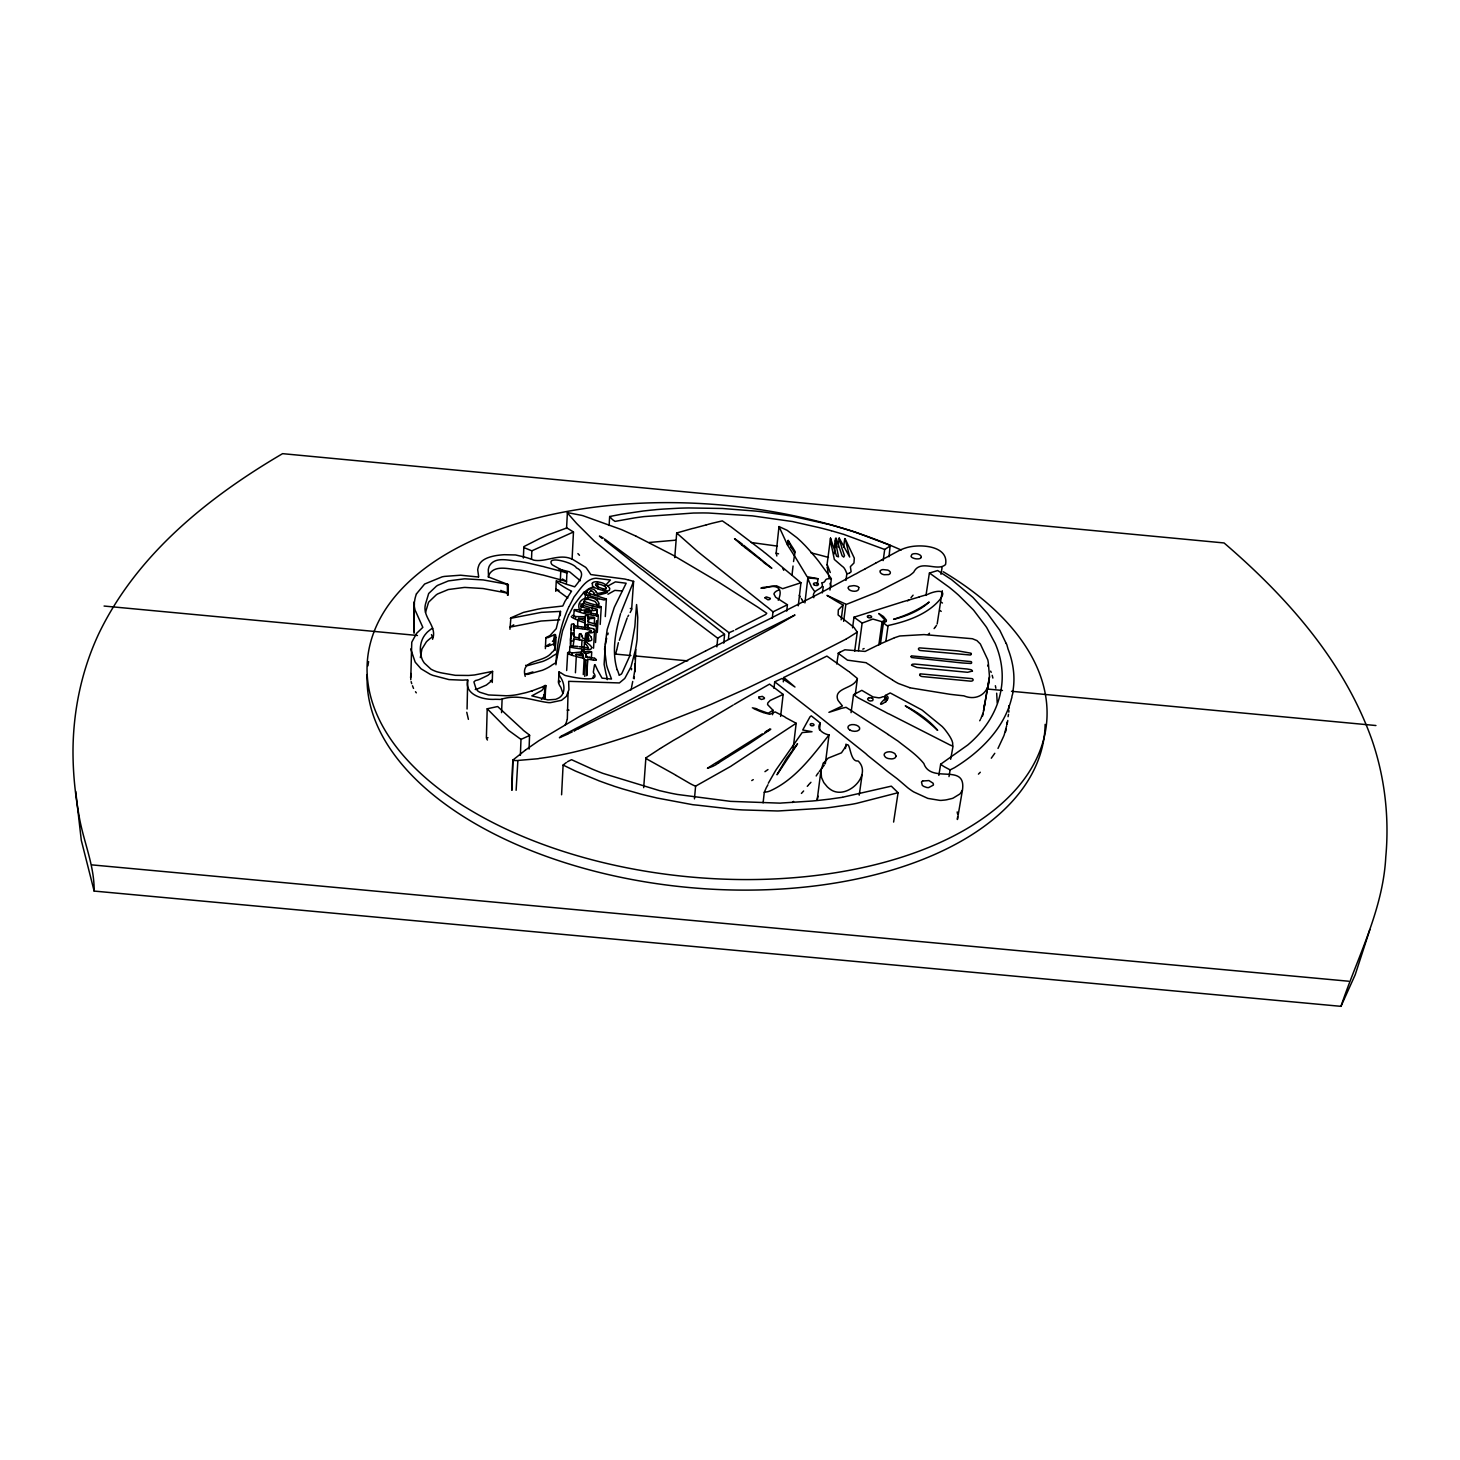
<?xml version="1.0" encoding="UTF-8"?>
<svg xmlns="http://www.w3.org/2000/svg" width="1460" height="1460" viewBox="0 0 1460 1460"><rect width="100%" height="100%" fill="white"/><g stroke="black" fill="none" stroke-linecap="round" stroke-linejoin="round"><path stroke-width="1.5" d="M410.753 679.685L411.757 642.4A16.735 8.943 0.7 0 1 412.213 641.36L416.593 633.348L422.834 627.362L415.717 611.466A3.942 2.062 0.6 0 0 415.498 611.138A4.782 2.5 0.7 0 1 415.096 610.481L414.33 606.94A59.039 30.769 1.6 0 1 414.238 604.987L414.312 603.947A8.377 4.343 0.6 0 0 414.275 603.017L414.95 599.002A117.092 61.192 2.5 0 1 416.447 593.873M414.056 633.275L414.092 601.976M414.166 631.851L414.348 603.582M432.562 639.279C437.562 626.231 422.688 618.018 425.262 605.115A94.498 48.6 -0.5 0 0 425.517 604.002L428.674 593.508L436.321 586.245A40.789 21.152 1.5 0 1 437.781 585.296L448.439 580.898L464.389 578.835A7.355 3.741 1.5 0 0 465.247 578.835L483.26 579.93L507.35 584.292L507.496 595.205M466.762 712.279L468.405 719.342M573.743 635.684L573.725 634.954A8.139 4.343 2.9 0 0 573.087 633.22L572.922 633.22A4.69 2.5 3 0 0 571.773 633.129L571.298 633.311A4.27 2.281 3.1 0 0 571.061 633.968L570.988 635.118M1008.915 710.618L1008.823 712.133M820.958 770.497L821.505 777.486L823.513 781.921A4.38 2.537 7.6 0 0 823.933 782.742L827.163 786.684A27.849 16.096 8 0 0 829.317 788.582C845.285 801.905 872.66 775.808 858.517 761.353A3.303 1.88 8 0 0 857.951 760.952C848.643 762.394 850.924 735.785 844.774 747.812A6.88 3.905 7.7 0 1 844.464 748.396L841.453 752.831L828.148 758.142L823.184 763.47L820.958 770.497L817.198 799.788L817.965 796.12M849.665 572.959L851.125 571.773L850.359 566.644L853.972 563.012L854.301 558.14L845.231 538.941L849.665 557.027L839.208 538.101L842.037 548.65A69.003 33.744 7.9 0 0 842.621 550.146L844.5 555.658L843.734 557.099L842.128 555.804L836.233 538.375L834.262 553.887M467.072 709.012L467.711 679.995L465.211 679.958A12.447 6.789 1.1 0 1 461.871 680.141L448.987 679.593L432.817 675.36A6.844 3.723 0.7 0 1 432.196 675.104L431.174 674.684A13.432 7.3 0.8 0 1 430.408 674.411L421.046 668.789L415.315 662.311A8.03 4.343 0.5 0 1 415.133 661.891A5.877 3.175 0.3 0 0 414.932 661.435L410.716 648.933M597.268 632.472L598.29 615.061A5.165 2.719 3.4 0 0 596.118 614.222M529.067 749.089L529.56 735.092L524.195 731.004A20.312 11.497 2.3 0 1 522.735 729.708L522.169 729.106A11.57 6.588 1.8 0 0 521.238 728.248L497.659 706.53L487.202 708.793L486.381 738.085L487.987 737.702M570.97 635.392L570.641 638.659M492.257 682.495L492.586 671.381L474.573 674.958A141.438 73.383 1.2 0 1 468.459 675.469L455.356 675.323L442.289 673.042A13.688 7.501 0.7 0 0 440.81 672.75L437.087 671.819A28.908 15.622 1 0 1 432.817 670.122A38.562 20.787 1.1 0 1 430.955 669.154L424.385 663.095A52.578 28.324 1.4 0 1 422.323 659.701C418.819 651.069 419.786 640.173 426.356 633.202A28.926 15.44 1.1 0 1 427.78 631.742L430.499 629.497A11.461 6.077 0.9 0 1 432.616 628.347L432.689 628.311M628.22 579.875L633.604 581.354L631.614 609.678M633.604 581.354L621.558 611.211A20.166 10.549 3.5 0 1 621.175 612.342M501.565 712.644L502.112 699.03C518.446 694.029 532.444 700.526 548.358 702.607A10.092 5.621 2.5 0 0 550.602 702.607L561.553 700.307L566.389 696.365L568.926 689.686L568.652 681.327L619.405 682.933L624.643 678.535A6.606 3.632 4 0 1 625.044 677.951L631.012 666.837L635.41 649.937A472.602 242.725 -2.9 0 0 637.108 639.133L637.764 617.398L636.578 604.549L635.228 621.048A420.662 215.788 -2.1 0 1 634.808 626.778L629.479 656.562L621.942 673.206A9.837 5.384 4 0 0 621.467 673.991L619.131 675.341L618.821 673.954A5.767 3.157 3.7 0 0 618.602 673.407L618 671.563A5.22 2.847 3.7 0 0 617.762 670.961L617.197 669.757M507.989 595.351L508.336 584.639L488.516 576.974L488.297 569.692A67.635 34.511 2.9 0 1 489.209 566.243C495.123 555.548 510.087 561.005 519.924 561.534A165.418 88.549 1.5 0 1 526.877 562.739L541.076 566.06A4.599 2.318 2.7 0 0 541.788 566.243L542.992 566.462A4.234 2.153 2.7 0 1 543.74 566.644A2.336 1.186 2.7 0 1 544.215 566.827L563.779 571.991A2.737 1.405 3 0 1 564.764 572.375L566.936 572.886L566.425 583.507M410.57 677.714L410.972 673.498M509.923 629.26L510.909 617.799L523.519 612.379L537.718 609.185A51.702 26.554 2.3 0 0 539.926 608.802L540.328 608.711A39.201 20.787 2.8 0 1 543.886 608.145L562.775 606.028L564.655 602.049A8.833 4.599 3.1 0 1 564.983 601.301L571.572 591.154C565.714 588.617 544.562 575.24 566.17 584.219A86.87 43.398 3.7 0 0 569.802 585.259L574.692 586.829C579.51 581.116 586.537 572.576 576.353 567.794C574.017 562.812 545.639 554.928 551.843 564.454A19.527 9.855 3.1 0 0 553.084 565.312L566.936 572.886M511.767 789.878L512.825 760.112L525.381 750.13M512.04 790.225L512.825 760.112M523.373 558.03L523.848 546.624L539.762 538.539A372.337 204.254 6.8 0 1 547.701 535.035L566.863 527.918L573.47 531.969L572.101 559.034L585.697 567.338A40.114 20.477 2.8 0 1 587.376 569.491L590.807 574.565L624.789 579.054A4.38 2.245 3.9 0 1 625.628 579.273L627.654 579.784M516.128 790.298L517.88 760.423A3.887 2.263 1.8 0 1 518.555 760.386L537.517 758.78A5.165 2.993 2.1 0 0 538.211 758.689A7.72 4.453 2.1 0 0 539.142 758.488M1008.805 705.673L1008.86 708.958M520.38 755.313L520.983 739.399L508.518 730.347L487.202 708.793M525.217 676.381C519.961 658.442 544.124 663.424 551.935 652.292C559.527 648.696 553.705 618.474 553.869 645.484M531.513 559.271L531.841 550.84L573.47 531.969M545.383 648.623L545.858 637.692L550.037 635.502L556.223 628.694L560.494 611.393L541.404 612.361L510.288 618.401M545.109 698.829L545.712 685.488L544.27 698.829L544.836 685.506L542.919 686.711M555.767 591.355L556.26 580.697M855.305 694.303L857.403 678.48L850.194 672.604A15.002 8.048 7.7 0 1 849.866 672.312L849.446 671.928M554.946 647.93L555.567 634.68M555.932 664.793C556.716 644.937 560.604 624.606 568.98 606.593M560.275 581.737L560.768 571.134M560.293 615.7L560.494 611.393M558.468 683.006L558.998 671.947L560.403 672.604M566.553 528.465L567.392 512.606L581.116 515.252A54.239 26.973 3.1 0 1 582.996 515.708L621.54 529.615A33.051 16.443 3.6 0 1 622.252 529.925L635.848 536.094M957.65 816.742L957.395 819.498L962.414 790.28C966.739 762.138 931.078 784.513 923.87 763.562C916.588 754.546 906.751 748.104 897.772 740.932A27.631 15.604 8.4 0 0 896.495 740.129L888.209 734.544M989.497 676.82L983.474 711.367L989.497 676.82L988.347 663.168A85.081 44.968 8.3 0 0 987.872 660.248A12.063 6.333 9.4 0 0 987.562 659.336L980.353 644.006L976.941 640.593L972.378 638.732L924.016 634.589L900.51 635.939A2.281 1.186 8.2 0 0 899.67 636.012L894.469 637.746M566.663 670.542L567.703 652.62M561.589 794.769L563.104 765.058L566.316 762.558M569.364 654.208L569.966 645.977L577.868 646.433M570.312 644.371L571.243 625.72A12.063 6.388 3.2 0 1 571.572 624.15L573.67 623.84L573.488 627.417M567.32 719.105L568.068 692.405M984.697 703.574L984.077 707.607M570.823 646.762L570.714 640.666M572.922 635.009L573.014 633.22M573.634 617.178L574.218 609.623L578.653 609.733A9.618 5.019 3.3 0 0 581.189 610.371M572.229 654.719L572.32 652.912A4.635 2.5 3 0 1 570.878 652.565L570.641 652.51A2.865 1.551 2.9 0 0 568.414 652.145M573.141 646.068L574.145 638.951A25.988 14.016 3 0 1 575.441 639.133L579.638 639.881M573.871 636.797L574.346 627.873A6.388 3.395 3.1 0 1 574.93 627.909L582.504 628.895M574.382 627.471L574.473 625.701A10.476 5.548 3.3 0 1 574.255 625.263L573.835 624.223M575.514 618.328L575.605 616.558A4.508 2.373 3.2 0 1 574.346 616.065L574.145 615.974A2.792 1.46 3.1 0 0 572.137 615.39M575.933 656.288L576.025 654.481L582.649 653.678L583.142 657.967M577.612 627.435L577.777 620.226M575.423 672.75L576.28 656.544A45.424 24.2 3.4 0 0 579.73 657.383L584.183 658.405A13.231 7.172 3 0 1 584.402 658.916L584.511 659.208A3.449 1.861 3.2 0 0 585.496 660.285L584.785 676.418M578.47 620.19L578.561 618.419L585.277 618.456L585.077 622.015M580.076 611.101C573.233 597.505 595.552 592.377 599.166 603.966A3.121 1.624 3.5 0 1 597.614 604.823L594.932 601.411L589.329 599.567M580.459 611.156L581.354 605.553A2.099 1.095 3.2 0 1 582.102 605.407L582.686 605.407A6.716 3.522 3.2 0 1 585.277 606.01A22.758 11.954 3.1 0 1 586.281 606.32L586.774 606.484M579.072 639.681L579.145 637.399M579.474 639.024L579.948 633.677A2.518 1.332 3.2 0 1 580.97 633.877L580.898 633.932M589.493 611.138L589.603 609.367L585.168 607.908A35.861 18.524 3.5 0 1 584.055 607.597C581.865 607.871 581.664 602.761 583.763 603.436A62.652 31.992 3.8 0 0 587.048 604.458L592.851 606.101M583.069 606.812L583.27 603.272M581.609 647.455L581.992 640.283A22.666 12.027 3.3 0 1 581.445 640.192L580.222 639.973M583.982 603.089L584.073 601.319A7.464 3.887 3.4 0 1 584.949 600.005L585.88 599.549A2.792 1.46 3.3 0 1 586.774 599.366L587.121 599.33A4.471 2.336 3.3 0 1 588.635 599.439M581.536 653.752L581.609 651.616M584.42 613.182L584.529 611.393L593.527 610.517M585.223 598.746L585.423 595.224A5.621 2.902 3.4 0 1 585.277 594.859L585.168 594.366M582.54 655.485L582.649 653.678M583.288 651.744L583.38 649.955L581.682 650.32M584.602 628.274L584.894 622.927L580.97 621.486A43.983 22.904 3.6 0 1 577.977 620.317M584.767 622.562L585.277 618.456M584.876 618.529L585.277 615.956A8.796 4.635 3.4 0 1 585.533 615.427L587.577 615.262M586.281 593.946L587.267 590.862L587.157 592.614M584.036 647.875L584.548 642.382A2.591 1.387 3.2 0 1 586.299 642.035M584.036 652.547L584.091 650.667M585.46 628.293L585.661 624.716A2.61 1.369 3.3 0 0 586.445 624.716M583.288 674.63L584.183 658.405M585.095 640.575L584.839 638.732M585.369 640.63C584.584 631.906 587.887 629.607 586.409 640.32M587.76 598.655L587.942 595.133L599.148 598.764M584.839 653.423L584.767 651.525M587.376 616.923L587.504 615.189M585.496 657.018L586.5 653.277A13.523 7.336 3.3 0 1 588.106 653.186L591.428 651.853A2.044 1.095 3.3 0 0 590.515 651.489L588.982 651.397A11.132 6.022 3.3 0 0 588.07 651.452L586.847 651.58A6.205 3.34 3.2 0 1 584.949 651.653M587.778 617.744L587.887 615.974M587.522 627.8L587.723 624.223M588.216 618.62L588.125 616.704M586.208 657.128L586.591 655.978M587.814 627.636L588.015 624.077A10.019 5.311 3.3 0 1 590.296 624.679L593.216 625.555M589.858 595.498L589.749 593.654M587.869 636.523L588.07 632.727A1.935 1.022 3.3 0 1 588.398 632.235L589.457 631.724A4.928 2.61 3.3 0 0 591.063 630.702M589.475 649.463A7.044 3.778 3.3 0 1 587.741 649.445L587.869 647.601A26.462 14.089 3.3 0 1 581.555 646.999L579.364 646.689M586.591 675.633L587.504 659.409M588.544 640.83L588.654 639.024A14.801 7.866 3.3 0 1 585.205 638.786M586.811 675.433L587.723 659.208A10.056 5.475 3.2 0 1 590.241 659.555L593.472 660.121M591.008 614.186L591.209 610.645M590.789 632.454L590.88 630.665M592.103 609.477L592.577 606.028M591.3 659.281L591.72 652.072M594.384 623.402L594.494 617.817A1.989 1.04 3.4 0 0 593.764 617.398L592.304 617.124A10.914 5.767 3.4 0 0 591.391 617.069L590.168 617.033A6.095 3.194 3.3 0 1 588.289 616.886M593.545 648.185L594.567 630.191A3.303 1.752 3.3 0 0 594.074 629.461L593.764 629.223M593.691 592.742C594.275 594.585 598.089 596.903 597.468 593.417A7.92 4.088 3.6 0 1 596.246 592.085M597.487 600.005L597.724 598.29M597.98 587.303L597.542 583.653A3.796 1.953 3.5 0 0 596.629 583.525M596.373 625.135L596.574 621.613M596.684 616.23L597.085 609.167A4.763 2.5 3.4 0 0 596.465 608.984L596.41 608.966A21.352 11.242 3.3 0 0 595.662 608.765L592.906 608.145M595.534 642.51L596.684 620.683M597.14 614.642L597.268 609.714A1.935 1.004 3.4 0 1 596.684 610.134L594.913 610.426A19.673 10.22 3.4 0 1 594.366 610.462L593.745 610.499M597.505 606.593L597.596 604.823M600.206 624.424L601.264 606.812L599.421 606.01A42.285 22.374 3.2 0 0 597.542 605.462L591.373 603.82A74.387 37.814 3.9 0 1 589.548 603.29L584.073 601.319M634.881 671.801L634.917 663.734M603.108 590.497L603.217 588.745A9.599 4.928 3.7 0 1 602.578 588.581A18.706 9.581 3.7 0 1 601.995 588.398L601.63 588.27A23.323 11.917 3.7 0 1 598.691 587.176L597.25 586.445A7.574 3.887 3.6 0 1 596.045 585.624M605.152 592.778L605.371 589.274A2.226 1.15 3.6 0 0 606.174 588.581L606.101 587.887M609.112 525.472L609.659 516.53L621.212 514.267A15.02 7.282 3.9 0 0 621.978 514.157L641.652 511.237A10.001 4.854 4.2 0 0 642.309 511.146L642.491 511.109A7.501 3.65 4.3 0 1 643.167 511.018L651.215 510.124A8.961 4.343 4.3 0 0 652.109 510.051A10.932 5.292 4.3 0 0 652.656 509.996L654.281 509.85A5.493 2.664 4.4 0 0 655.084 509.759L655.54 509.704A8.468 4.124 4.5 0 1 656.708 509.577L663.132 509.084A40.497 19.345 4.4 0 0 664.063 509.029L679.247 508.189A321.036 174.744 5.8 0 1 688.737 507.952L722.609 508.481A148.847 67.963 5.4 0 0 727.336 508.883L756.207 511.128A163.867 84.114 5.7 0 1 763.215 511.967L786.301 515.27A3.924 1.898 6.2 0 0 787.013 515.435L790.681 515.982A17.684 8.596 6.2 0 1 792.652 516.365L829.536 524.542A241.977 127.932 5.8 0 1 836.306 526.421L850.669 530.637A99.882 50.261 6.7 0 1 855.669 532.279L890.162 545.292L889.049 556.753M605.298 616.558L606.375 599.002L589.949 593.745M885.727 702.114C888.848 697.989 884.231 695.234 881.22 697.405A10.731 5.84 8 0 1 878.811 697.843L873.007 696.931L861.802 690.343L853.553 694.705L857.933 697.625A4.672 2.555 7.8 0 1 858.535 698.008L882.752 710.746A32.704 18.195 8 0 1 884.961 711.896L887.625 713.356A5.238 2.884 8.4 0 0 888.392 713.703L888.83 713.867A4.818 2.664 8.3 0 1 889.56 714.195L947.43 743.651A13.742 7.683 9.4 0 1 948.179 744.034A9.654 5.365 9.6 0 0 948.909 744.436L950.934 745.403A6.935 3.869 9.6 0 0 952.194 745.877C954.858 742.282 947.376 732.756 944.675 729.252A94.243 53.199 8.1 0 0 942.156 726.496L922.428 710.345A7.044 3.851 9 0 1 921.88 709.962L890.235 692.952L885.308 695.471L884.669 699.833M584.894 623.602L584.913 623.438A12.866 6.789 3.1 0 0 584.894 622.927M571.134 628.329L571.134 628.402A9.581 5.092 3.2 0 0 571.225 629.643M900.51 549.854L903.667 548.613A19.564 9.599 8.1 0 1 905.145 548.12C918.249 543.412 949.219 545.164 945.551 564.545C937.393 572.137 920.293 558.669 913.686 572.229A91.067 44.767 6.9 0 1 909.489 575.587L877.697 591.866L846.307 604.404L826.981 595.388L834.025 599.805A9.016 4.635 7 0 1 834.883 600.334L843.059 605.061L838.314 609.86L838.113 614.97L853.096 626.65A16.845 8.815 7.2 0 1 854.1 627.581L857.239 632.107L854.684 651.288M643.696 787.67L645.886 757.886L660.084 748.597M674.739 557.629L676.692 532.991L691.109 528.885A19.217 9.49 5.1 0 1 693.993 528.192L706.038 524.943M694.449 798.875L695.599 786.155L731.022 766.19A8.158 4.727 5.9 0 1 732.08 765.442L796.174 723.266L786.739 718.192A3.449 1.935 6.7 0 1 785.717 717.608L784.878 716.97A5.292 2.957 6.6 0 0 784.038 716.477L775.15 711.914L769.748 714.305L763.507 712.626M558.998 671.947L559.271 674.739A31.098 17.009 3.3 0 0 560.129 676.765L560.987 678.006A7.355 4.051 2.6 0 1 561.315 678.553C565.148 685.196 565.567 695.617 557.227 698.701A5.877 3.267 2.6 0 1 556.351 699.03M716.878 646.853L717.699 638.221L724.47 634.151L655.467 580.058A17.21 8.833 4.2 0 0 654.682 579.419L643.294 570.458A4.708 2.391 4.1 0 0 642.4 569.783L642.144 569.637A5.311 2.683 4.2 0 1 641.707 569.364L620.263 552.409A32.138 16.206 3.5 0 0 619.295 551.606L604.714 540.145M723.758 643.148L724.58 634.516M728.412 639.17L729.033 632.727L733.76 630.647M605.225 646.433L604.111 664.3L605.809 672.896A32.029 17.538 3 0 1 605.955 673.498A12.264 6.716 3.3 0 1 606.01 673.899L606.667 676.163A8.377 4.599 3.4 0 1 606.885 677.038L607.269 679.63M884.249 622.197L883.592 622.964L886.129 625.062A9.764 5.055 8 0 0 887.096 625.738C905.529 621.814 926.717 615.043 939.692 599.805C948.927 588.161 934.82 590.771 927.593 594.421A6.898 3.486 8.5 0 0 927.155 594.567L920.019 596.647M776.848 556.005L776.136 553.158L779.001 526.567L787.104 530.29L796.85 537.645A338.574 177.28 2.1 0 1 801.394 541.806L805.062 545.511A337.935 176.386 2.1 0 1 809.497 550.365L813.695 555.238A338.081 176.934 2.1 0 1 818.823 561.498L831.361 578.726L829.955 590.041M772.285 618.237L772.979 611.849L768.38 607.926A194.125 105.156 3.7 0 0 764.438 604.896L699.833 553.285A68.492 33.744 5.8 0 1 698.701 552.336L697.752 551.606A13.067 6.515 5.2 0 1 697.168 551.114L676.692 532.991M778.253 600.242C784.44 586.281 774.402 584.383 764.565 588.143A5.311 2.701 6 0 1 764 588.252L760.842 588.125M787.451 544.927L788.199 540.455L792.159 546.807A12.994 6.424 6.5 0 0 792.616 547.427L794.933 551.296A3.395 1.679 6.3 0 1 795.171 551.752L795.171 552.026A9.49 4.708 6.3 0 1 794.988 552.318L793.546 561.553M787.707 544.909L788.199 540.455L791.247 547.464M773.983 688.353L774.712 681.802L782.122 678.426L794.97 687.021L783.819 677.476L826.889 656.087L848.735 671.509M555.11 650.43L555.147 643.422L548.577 645.94M772.523 714.707L773.015 710.272L767.613 704.614A12.173 6.753 6.5 0 1 767.96 702.735L770.15 700.471L783.144 694.431L769.548 684.12L747.009 697.004A8.194 4.526 5.8 0 1 746.315 697.387L734.252 704.432M763.106 802.836L764.292 792.269L766.226 787.871A158.154 93.422 9.5 0 1 767.613 785.389L767.923 784.75M786.703 611.101L787.414 604.75L775.661 597.231L773.909 594.001A13.012 6.679 6.4 0 1 776.939 590.844L779.421 589.712M792.032 574.985L793.036 566.024M783.308 681.856L783.819 677.476M780.625 716.404L783.144 694.431M631.578 687.167L632.727 681.455M798.273 605.809L800.938 582.759L765.368 553.084A11.516 5.712 6.1 0 1 764.419 552.428L764.127 552.19A29.675 14.673 6.3 0 1 763.178 551.351L731.442 527.169A6.406 3.139 5.4 0 0 730.602 526.567L728.722 525.308M804.916 602.907L807.836 577.996L817.983 578.744L817.162 585.533M792.999 749.892L796.174 723.266M813.822 597.706C810.629 588.635 825.867 589.877 821.633 582.85C827.637 582.193 822.436 578.105 831.361 578.726M822.29 592.906L823.294 586.701M826.981 565.184L830.521 538.138L836.616 556.223L838.533 556.862L835.339 540.711L836.197 538.357M467.711 679.995C464.353 693.956 480.961 699.212 492.093 699.377A18.287 10.111 1.6 0 0 495.159 699.303L498.298 699.358A18.706 10.329 1.7 0 0 500.014 699.413L502.003 699.176M834.463 547.153L835.558 538.284M838.113 546.971L839.208 538.101M819.462 729.872L820.301 723.211L818.275 721.404A125.779 72.507 5.6 0 0 816.268 719.835L811.267 715.875L810.008 716.823L802.745 729.982L812.015 731.734L802.161 732.573L776.227 769.566A59.148 34.383 7.7 0 0 775.242 771.172L768.307 783.254M843.625 547.409L844.738 538.558M841.161 619.825L843.059 605.061M845.979 580.405L846.837 573.652L845.906 571.298A58.327 29.419 6.3 0 0 845.084 569.582L844.135 568.049A12.921 6.479 7 0 0 841.945 566.06L834.353 559.472L831.014 543.467A27.357 13.45 6.5 0 0 830.685 541.751L830.521 538.138M836.726 663.971L838.423 653.095M825.302 763.817L829.043 734.909C823.495 734.106 815.592 728.777 820.301 723.211M843.661 621.358L845.833 604.495M852.567 627.818L853.972 617.215L902.773 601.794M845.431 748.524L846.034 744.071M858.407 650.686L862.13 623.091L853.972 617.215M851.07 712.644L853.461 695.033M631.468 669.775L631.614 668.589M883.172 560.585L884.705 549.471L890.6 545.675M878.829 645.046L882.095 621.741L884.942 620.007L878.792 613.529L883.409 616.503L886.439 620.171L886.111 621.522M839.956 652.218L844.902 649.791L865.105 651.415L880.453 643.86L883.464 622.508M859.228 795.189L862.075 774.932M885.891 641.123L887.99 626.267M601.246 606.904L599.567 607.597M420.352 657.62L421.958 648.988L426.265 642.017A28.853 15.494 1.1 0 1 427.707 640.557L430.39 638.294A11.425 6.095 0.9 0 1 432.525 637.144L431.485 634.607M925.987 595.443L929.381 573.05L937.685 570.55L949.602 578.361A44.384 22.356 8.2 0 1 951.591 579.657L972.926 597.395L986.832 612.744A4.562 2.318 9.4 0 0 987.325 613.236L999.808 630.282L1006.141 643.385M893.611 822.071L898.082 792.707L891.312 786.155L842.876 797.178M941.006 574.346L942.047 567.648M982.635 715.929L983.201 713.046M937.192 623.931L942.284 590.734M593.034 678.17L593.472 675.724M938.835 775.37L940.66 764.219L967.87 744.91A39.073 21.608 9.2 0 0 968.418 744.417C984.514 730.712 997.107 711.951 1000.812 690.945A4.727 2.518 10.1 0 1 1000.921 690.416C1003.969 674.429 1001.451 657.712 995.027 643.039A6.278 3.23 9.7 0 1 994.643 642.436L986.668 627.508A17.173 8.76 9.6 0 1 985.883 626.377L974.404 611.211A40.278 20.586 8.6 0 0 973.053 609.568L958.563 595.169A291.124 156.786 5.4 0 0 949.146 587.23L929.491 573.032M857.239 632.107L848.023 637.965A5.457 2.865 7.5 0 0 847.347 638.257L846.38 638.878M950.661 759.273L953.088 745.951M949 776.592L950.131 769.894L954.42 767.741A9.91 5.603 9.6 0 0 955.15 767.285C980.646 751.572 1004.407 727.992 1011.597 698.208A4.508 2.409 10.1 0 0 1011.871 697.57L1011.908 696.657A11.589 6.187 10.4 0 1 1012.017 696L1012.656 693.865A35.095 18.743 9.6 0 0 1012.875 691.328C1015.375 677.404 1013.313 662.895 1008.312 649.736A29.875 15.403 10.2 0 1 1007.82 648.203L1006.798 644.59A37.65 19.564 9.3 0 0 1006.141 643.385M989.114 678.59C989.588 692.788 977.342 701.475 963.892 695.836A376.57 176.733 8.3 0 1 949.931 694.285L909.963 687.806M1006.67 724.434L1007.09 722.116M1008.093 716.678L1008.495 714.36M425.517 612.324L428.583 602.195L436.212 594.895A40.697 21.243 1.5 0 1 437.671 593.928L448.311 589.53L464.225 587.449A7.336 3.76 1.5 0 0 465.083 587.431L483.041 588.526L508.062 593.235L502.988 591.209M787.414 604.75L772.979 611.849M606.648 638.257L605.444 644.334M608.163 633.111L607.78 634.717M886.366 697.734C869.357 712.425 896.367 698.008 885.308 695.471M631.432 688.08L630.866 689.996M616.959 649.006L618.365 642.692M616.759 649.773L615.737 653.569M1369.881 929.564L1355.19 974.769L1340.973 1006.341L94.152 891.074L81.304 840.358L75.701 791.338M592.523 583.471L592.358 584.785A9.983 5.128 3.6 0 0 592.979 586.482A7.482 3.851 3.5 0 0 593.417 587.011A6.515 3.34 3.5 0 0 594.111 587.559A2.664 1.369 3.5 0 0 594.986 587.997M983.219 712.571L980.865 718.648M630.191 612.506L631.468 609.97M594.476 665.012L593.362 671.928A42.048 22.959 4 0 0 593.618 673.005C601.921 683.426 571.079 677.075 565.312 675.487A7.336 4.015 2.9 0 1 563.578 674.575L560.713 672.75M1005.502 731.916L1006.141 729.745A34.73 19.017 9.8 0 0 1006.232 729.252M962.414 790.28L960.205 793.601A6.88 3.942 9.9 0 1 959.676 794.112L953.197 798.072A14.217 8.158 9.7 0 1 952.139 798.474L946.828 799.733A32.704 18.706 9.5 0 1 944.912 800.043L941.207 800.39A10.457 6.022 9.7 0 1 939.711 800.354L927.848 798.401L913.869 791.995A30.404 17.392 9.5 0 1 911.752 790.663L910.602 789.86A75.19 42.377 9.9 0 1 907.737 787.743L900.856 781.83A227.468 138.882 5.8 0 0 896.878 778.49L887.479 771.409A247.16 131.436 11.2 0 1 881.968 766.883L867.514 755.313A35.259 20.184 7.7 0 0 865.269 753.214L820.52 717.59A19.363 10.731 7.5 0 1 819.571 716.805L774.712 681.802M1340.973 1006.341C1357.417 957.158 1383.04 909.981 1385.777 856.947C1389.427 817.417 1384.81 777.158 1371.852 739.618C1343.821 660.924 1286.57 596.574 1224.064 542.956L282.583 453.659C208.141 497.312 136.784 554.563 98.696 633.877C81.742 670.14 73.328 710.108 73 750.075C72.909 771.683 74.989 793.236 78.84 814.497C82.892 840.358 94.462 864.539 94.152 891.074M594.567 630.702L593.654 631.888A6.679 3.54 3.3 0 1 591.902 632.746L588.07 632.947M627.161 618L619.715 639.152A20.002 10.676 3.5 0 1 619.35 640.301M1004.152 735.092L1006.487 726.368A4.471 2.446 10.2 0 0 1006.688 725.967M567.173 719.561L566.042 723.266M416.447 593.873L424.623 584.036L442.143 576.846A27.065 13.925 1.3 0 1 444.698 576.39L460.594 575.203L478.405 577.029M606.338 599.111L604.075 599.987L599.293 598.801M620.573 613.62C615.591 631.413 611.777 650.466 616.813 668.57A10.019 5.475 3.6 0 1 617.197 669.757M554.307 634.753L548.467 637.436M1003.768 736.041L998.001 748.433M752.338 707.826L755.787 708.52A4.27 2.373 6.1 0 1 756.262 708.775L756.7 709.012M492.586 671.381L487.877 675.378L479.409 679.411A37.869 20.513 1.1 0 1 478.405 679.776L477.347 680.105A8.377 4.581 1.3 0 1 476.435 680.323A15.695 8.669 1.4 0 0 475.467 680.542L473.916 681.93L475.558 687.277A30.496 16.845 0.8 0 1 476.07 688.591L477.53 690.744A24.546 13.505 1.7 0 0 479.756 692.222L488.571 694.96L506.328 695.763A43.928 23.999 1.8 0 0 517.041 694.668L524.633 692.971A34.602 19.4 2.3 0 1 526.348 692.551L531.057 691.146M565.841 723.704L565.166 725.018M857.367 679.101L855.889 681.382A4.928 2.664 7.6 0 1 855.596 681.711C850.322 688.664 833.915 688.773 837.73 699.741A19.911 10.895 7.8 0 0 839.025 701.676L842.42 705.947L828.915 712.352L839.938 708.885A6.534 3.613 7.6 0 1 840.668 708.538L846.052 707.315L850.45 710.108M936.481 625.355L935.294 627.143M555.822 637.418L552.464 641.433M627.818 616.595L628.639 615.244M589.566 592.212L589.712 591.957A8.03 4.143 3.5 0 1 590.424 591.117L591.044 590.862M979.697 720.765L980.39 719.616M816.177 775.972L817.345 774.11A51.757 29.729 6.5 0 0 818.33 772.814M568.926 614.678L573.233 606.283A13.979 7.318 3.3 0 1 573.762 605.298C579.218 598.326 584.803 588.818 593.8 586.811M568.542 615.226L562.556 630.811L556.041 662.621L552.19 664.902A52.962 28.452 2 0 1 551.004 665.796L548.942 667.092A50.48 27.119 2 0 1 542.39 670.268L528.739 674.045M569.364 606.046L573.67 597.669A14.016 7.282 3.3 0 1 574.218 596.702C579.93 589.785 585.606 579.2 595.26 578.306A5.53 2.81 3.5 0 0 596.136 578.269L610.408 580.003L605.207 585.679M549.927 643.823L545.474 646.452L548.212 646.123M594.695 618.073L590.752 618.639A13.249 7.008 3.3 0 0 589.165 618.529L588.125 622.124L588.161 620.993M921.114 557.483L920.767 557.976A4.435 2.19 8.1 0 1 918.76 558.833L916.935 558.906A6.004 2.938 8.1 0 1 914.051 558.395L912.409 557.72A4.581 2.245 8.1 0 1 911.022 556.26L911.952 554.362A5.949 2.92 8.1 0 1 913.814 553.741L915.274 553.632A4.672 2.3 8.1 0 1 917.428 553.887L918.431 554.234A7.902 3.887 8 0 1 920.256 555.22L920.384 555.311A5.311 2.61 8.1 0 1 921.005 557.464M994.789 753.305L991.285 758.196M910.985 597.669L913.084 595.169M934.09 628.603L935.148 627.307M819.188 771.646L824.316 765.095M829.043 734.909L822.035 743.797A52.213 29.419 6.5 0 1 821.031 745.093C806.796 763.033 791.284 781.447 769.876 791.01A63.638 36.664 5.8 0 1 767.832 791.703L764.292 792.269M807.289 786.338L808.274 785.188M809.57 783.746L808.731 784.695M478.697 576.864L477.694 569.765A111.964 57.287 3.4 0 1 478.351 566.845C480.267 559.308 489.283 556.826 495.98 555.603A49.421 25.313 2.3 0 1 499.867 555.074A51.739 26.517 2.3 0 1 504.248 554.709L515.526 554.964L524.177 556.953A58.345 29.948 2 0 1 533.867 560.184C545.821 562.502 559.49 553.066 572.247 559.216M807.836 577.996L809.168 581.938A19.965 10.147 6.4 0 1 809.971 583.653L810.756 585.296A15.604 7.939 6.5 0 1 811.176 586.555L814.57 591.409M810.008 783.235L810.939 782.286M803.639 790.973L801.412 793.419M719.379 762.339L725.51 758.47A4.964 2.865 5.7 0 1 726.003 758.16L727.536 757.12M579.657 633.713L579.2 634.333A20.02 10.676 3.5 0 0 579.054 636.14L579.109 636.998M596.392 659.701L594.804 658.241M978.437 774.129L980.299 772.249M529.615 735.475L520.983 739.399M898.082 792.707L856.71 803.328A112.42 63.638 7.1 0 1 850.669 804.478L833.186 807.052A248.072 134.448 5.8 0 1 824.9 808.128L779.366 810.902A21.425 12.611 6.7 0 1 776.921 810.957L742.885 809.935A177.682 98.915 5.8 0 1 734.216 809.369L698.738 805.318A209.747 134.959 5 0 0 692.934 804.734L656.671 797.945A32.485 19.491 4.2 0 0 655.631 797.653L652.145 796.85A312.257 165.308 5.8 0 1 640.904 794.112L623.219 789.075A51.027 30.642 3.3 0 0 622.142 788.747L614.751 786.429A9.91 5.822 3.7 0 1 613.711 786.082L612.908 785.754A6.716 3.96 3.5 0 0 611.995 785.443L610.152 784.823A13.396 7.92 3.3 0 0 609.112 784.458A10.968 6.479 3.4 0 0 608.51 784.275L599.439 780.99A9.034 5.292 3.4 0 1 598.691 780.698A12.209 7.191 3.1 0 0 597.76 780.297L576.426 771.464A20.294 11.917 2.6 0 0 575.349 771.008L563.104 765.058M929.527 633.257L928.104 634.498M792.397 802.489L793.62 801.394M769.457 730.219L769.548 730.128A4.289 2.409 6.3 0 1 768.945 730.548L768.617 730.675M769.785 729.89L770.369 729.489A4.946 2.792 6.3 0 0 770.77 729.161L769.712 729.233M567.429 761.846L567.52 761.773A7.227 4.197 2.8 0 1 567.867 761.5L571.553 759.693L592.103 769.055A280.247 149.504 5.8 0 0 602.87 773.362L659.61 790.663A72.124 43.691 4.1 0 1 662.822 791.393L670.614 793.145A207.721 113.752 5.5 0 0 677.531 794.477L730.493 801.358L780.133 803.146A54.294 32.667 7.2 0 1 784.64 802.817L812.618 800.992A74.569 44.968 8.1 0 1 815.885 800.682L830.32 799.058A8.614 5.055 7.8 0 1 831.233 798.894L842.493 797.288M597.505 581.865L600.754 582.485A16.443 8.486 3.5 0 1 603.035 583.197L607.908 585.989L615.408 581.865L626.158 583.233L614.313 607.287L607.178 629.552L604.586 649.061L606.466 664.483A12.3 6.698 3.3 0 1 606.557 665.085L607.214 667.33A8.413 4.581 3.4 0 1 607.451 668.205L611.503 679.046L602.049 678.152L598.253 671.399A9.417 5.146 3.3 0 0 597.833 670.706L595.005 664.61M768.416 730.785L761.116 735.676A18.706 10.622 6.6 0 0 760.605 736.059A13.779 7.774 6 0 1 759.912 736.552L748.87 743.943A60.444 34 5.2 0 1 747.009 745.093L727.992 756.882M541.441 699.431L545.31 694.413L543.595 695.07M865.178 568.852L875.653 563.159M864.94 569.035L862.239 570.404A55.79 28.196 8 0 0 860.761 571.134L856.18 573.743A4.891 2.446 7.2 0 1 855.724 573.981L855.305 574.145A5.731 2.884 7.4 0 0 854.483 574.546L821.943 592.176A10.786 5.493 6.7 0 1 821.14 592.559L807.398 599.622A14.545 7.501 6.8 0 0 806.522 600.042L771.117 618.073A3.175 1.661 6.1 0 1 770.387 618.511L746.936 630.081A24.71 13.103 6.1 0 0 746.37 630.373L719.78 644.079A128.553 70.938 6.9 0 0 713.392 646.999L705.618 650.959M846.034 639.115L796.174 664.683A20.787 11.132 6.4 0 1 795.445 665.067L795.006 665.267A24.4 13.213 7 0 0 794.331 665.614L745.841 688.901A10.019 5.511 6 0 0 745.074 689.23A8.304 4.562 5.8 0 1 744.217 689.576L710.764 704.505A12.556 6.971 5.2 0 1 709.925 704.851L709.159 705.144A16.936 9.49 5.5 0 0 708.045 705.6L707.333 705.928A17.046 9.454 5.1 0 1 706.512 706.293L645.393 730.456C610.9 742.337 575.824 753.743 539.543 758.397M683.955 662L683.462 662.329A5.11 2.756 4.8 0 1 682.97 662.603L659.154 674.995A2.263 1.241 4.4 0 1 658.515 675.268L657.274 675.688A29.109 15.804 4.1 0 1 656.525 676.053L656.069 676.272A23.816 13.122 4.7 0 0 655.321 676.655L579.839 716.294L538.612 740.859A21.827 12.574 2.5 0 0 537.846 741.406L527.151 748.834A3.157 1.825 1.9 0 1 526.859 749.144L525.509 750.02M764.949 771.665L767.96 769.566M766.226 731.387L764.912 732.245M889.596 555.658L898.21 551.04A14.271 6.971 7.6 0 0 898.721 550.785L900.4 549.909M607.962 594.256L614.861 590.369L621.705 590.953M885.764 621.686L885.563 621.796A3.267 1.679 7.9 0 1 884.924 622.033L884.76 622.088M715.217 765.186L716.805 764.073A12.665 7.3 5.3 0 0 717.408 763.671L718.064 763.27M707.461 768.234L716.458 762.521M705.508 651.014L684.777 661.581M762.284 733.924L743.25 745.768A28.087 15.932 5.5 0 1 742.118 746.498L726.222 756.59M725.821 756.755L717.079 762.23M751.754 780.571L753.269 779.622M661.781 747.538L671.673 741.498A48.709 28.16 5.4 0 1 673.644 740.275L677.732 737.957A3.048 1.734 4.7 0 0 678.243 737.702L733.084 705.125M875.745 563.104L881.311 560.147M766.39 731.186L769.584 729.307M838.752 652.912L839.847 652.292M881.42 560.074L889.468 555.767M668.917 683.572L697.734 668.333A84.79 46.957 6.2 0 1 699.705 667.183L774.95 626.577A7.683 4.033 6.4 0 1 775.406 626.303L794.97 615.007L733.54 645.648A38.197 20.221 5.1 0 1 731.004 647.072L707.042 659.519A5.548 2.993 5.1 0 1 706.111 659.975A6.187 3.358 5.3 0 0 705.436 660.23L704.341 660.814A8.304 4.471 5.1 0 1 703.355 661.362L579.273 726.77A8.778 4.964 2.9 0 1 578.215 727.262L562.465 735.566M597.888 615.481L597.304 615.645A9.38 4.909 3.5 0 1 593.253 615.39M800.938 582.759L782.633 588.69L776.483 585.77L763.306 587.413A3.54 1.807 6 0 0 762.613 587.522L762.339 587.595A9.709 4.982 6.1 0 0 761.792 587.76L761.792 587.76M735.548 629.698L736.935 628.986A5.877 3.103 5.6 0 0 737.318 628.731L765.022 614.824A9.362 4.891 6.2 0 1 765.679 614.514L766.755 613.273L759.51 608.309A50.735 26.663 5.4 0 0 756.937 606.593L719.251 582.558A49.239 24.82 5.8 0 1 717.517 581.481L674.921 556.333A25.933 12.939 4.9 0 1 673.954 555.749L673.352 555.384A13.049 6.57 4.5 0 0 672.64 555.001L671.746 554.544A8.012 4.015 4.7 0 1 671.071 554.161L636.012 536.167M513.756 624.825L509.996 627.125L541.021 621.029L559.801 619.825M596.1 625.573L595.242 624.022M862.787 649.134L864.101 648.532M548.102 637.6L545.858 637.692M922.665 780.99L928.943 780.571L932.976 783.126A6.898 3.96 9.4 0 1 933.341 785.115L928.633 787.597A5.019 2.884 9.4 0 1 926.698 787.469L923.888 786.447A7.3 4.179 9.4 0 1 922.227 785.224L921.497 782.012A5.201 2.975 9.4 0 1 922.665 780.99M528.52 674.137L528.392 674.192A2.737 1.496 2.2 0 1 527.845 674.319L527.498 674.356A4.088 2.226 2.2 0 1 526.33 674.374L525.308 674.192L532.936 671.91M794.55 552.592L792.652 549.508A31.627 15.585 6.7 0 1 791.758 548.175L791.685 548.066A15.367 7.628 6.1 0 0 791.247 547.464M583.799 592.413L584.511 592.249A6.369 3.303 3.3 0 1 585.46 592.194L585.88 592.194M572.229 731.916L571.316 732.299A17.958 10.275 3 0 0 570.623 732.591L567.666 733.978M668.552 683.736L667.147 684.247A4.928 2.701 4.5 0 1 666.545 684.576L648.988 693.792A13.688 7.555 4.1 0 1 647.528 694.376L613.529 711.33A334.45 170.437 0.3 0 1 607.086 714.561L578.635 728.631M849.027 573.233L848.716 573.36A3.76 1.88 7.2 0 1 847.457 573.616L846.837 573.652M532.462 690.708L542.645 686.839M880.453 643.86L894.122 637.911M517.187 760.569L513.099 760.459M919.344 596.866L919.435 596.83A37.066 18.578 7.9 0 1 917.683 597.432L906.277 600.79A85.282 44.311 9 0 0 904.233 601.356L903.448 601.593M532.115 690.836L532.298 690.762A9.472 5.22 2.2 0 1 531.422 691.036M708.483 524.268L712.17 523.264A15.166 7.373 5.1 0 0 713.52 522.954L722.335 520.873L728.212 524.943M556.461 653.806L552.61 656.069A53.108 28.36 2 0 1 551.405 656.964L549.343 658.259A50.607 27.028 2.1 0 1 542.773 661.417L528.867 665.267A2.756 1.496 2.2 0 1 528.192 665.45L527.845 665.486A4.088 2.226 2.2 0 1 526.677 665.486L525.636 665.322M706.33 524.852L707.845 524.487M490.323 680.743L492.33 680.287L486.363 685.068L477.11 689.065A10.074 5.548 1.3 0 1 476.051 689.321L475.869 689.357A11.954 6.625 1.3 0 0 475.248 689.503M598.673 595.041L605.024 593.362A24.802 12.72 3.4 0 0 606.155 592.997L606.229 592.961A5.329 2.756 3.6 0 0 607.305 592.523M555.439 699.377L547.902 699.906L531.823 695.854L541.842 690.489L545.712 685.488M869.302 697.752L868.682 697.917A3.248 1.77 8 0 0 867.714 699.486L869.01 700.636A3.248 1.77 8 0 0 870.489 700.983L872.697 700.599L873.098 699.066A2.263 1.241 8 0 0 872.423 698.409L871.766 698.154M862.13 623.091L872.861 619.058L882.095 621.741M649.116 542.481L675.305 540.2M572.32 652.912L581.627 651.945M508.336 584.639L505.963 584.347L507.843 584.493M585.679 660.176L585.734 660.176A2.664 1.442 3.2 0 0 586.336 660.121M567.155 710.162L568.998 710.108M571.115 641.378L573.251 640.83L573.561 639.005M575.605 616.558L584.986 616.759M587.614 649.463L586.482 649.39A41.92 22.21 3.3 0 1 585.131 649.28L583.781 649.152A79.15 41.373 3.4 0 1 581.39 648.897L576.08 648.185A79.953 41.774 3.4 0 1 574.309 647.911L571.097 647.346A12.939 6.917 3.1 0 1 570.349 647.182L570.349 647.182M578.671 728.595L576.992 729.416M104.08 606.046L417.432 635.483M614.989 654.043L630.884 655.54M635.428 655.96L687.66 660.869M986.613 688.956L1002.454 690.452M1011.506 691.292L1375.941 725.529M91.724 864.867L1348.657 981.229M751.298 542.518L777.395 546.113M584.767 629.169L587.194 629.479M584.274 629.114L583.161 628.986M582.047 626.979L588.891 627.855M581.536 626.906L576.7 626.212A9.636 5.092 3.2 0 1 574.455 625.72M589.949 657.456L588.855 657.31A7.172 3.869 3.3 0 1 588.052 657.183L587.668 657.073M589.201 657.365L594.293 658.131M559.016 569.163L569.637 571.864L580.332 580.77M584.657 638.695L582.504 638.057L582.065 636.231M578.087 637.728L575.203 637.235M580.459 604.038L580.806 604.093A2.336 1.223 3.2 0 0 582.248 604.057M581.992 640.283L583.489 640.52M593.216 615.463L585.551 613.857A71.649 36.701 3.7 0 1 578.452 611.795L575.368 610.7A13.888 7.245 3.3 0 1 574.528 610.371L574.492 610.335M583.69 640.557L587.778 641.031A4.289 2.3 3.3 0 0 591.008 640.538A3.65 1.953 3.3 0 0 591.811 639.863L591.117 636.651M776.136 553.158L778.545 553.833M586.774 612.251L588.928 612.744A27.685 14.381 3.5 0 0 590.241 613.017L594.713 613.857A24.674 13.067 3.3 0 1 596.136 614.167M586.19 612.123L586.135 612.123A3.504 1.843 3.3 0 1 584.402 611.448M561.553 736.077L559.399 737.738L566.443 734.672A12.903 7.318 2.6 0 0 566.973 734.398L567.684 734.106M574.747 730.566L576.116 729.982M707.607 768.325L712.845 766.317A11.278 6.57 5.6 0 1 714.141 765.733M592.377 608.035L588.873 607.196A11.151 5.804 3.4 0 1 587.905 606.885L587.011 606.575M811.085 552.865L816.085 554.125A58.272 28.306 6.9 0 0 818.75 554.8L828.459 557.41M583.252 656.161L576.025 654.481M585.423 595.224L587.413 595.26A4.161 2.153 3.4 0 1 587.942 595.133M531.841 550.84L523.866 547.555M603.217 588.745L605.371 589.274M950.131 769.894L944.748 767.011A53.673 30.897 9.1 0 0 943.251 766.117L940.66 764.219M562.356 735.566L561.352 736.004M574.054 731.095L574.729 730.639M695.599 786.155L693.39 785.243A67.47 38.8 5.8 0 1 690.051 783.545L676.308 775.534M593.143 606.174L595.023 606.703A32.248 16.662 3.7 0 0 596.592 607.105A16.644 8.651 3.6 0 0 597.286 607.25A10.037 5.22 3.5 0 0 599.549 607.634M574.4 656.014L572.32 655.376A22.119 11.862 3.2 0 1 568.98 654.135L567.557 652.967M843.88 534.415L834.536 531.695A7.099 3.449 6.9 0 1 833.788 531.458L831.379 530.783M630.318 608.418L631.705 608.911M594.786 623.858L589.931 622.508A7.026 3.705 3.4 0 1 589.11 622.27L588.891 622.179M831.196 530.71L821.925 528.283A58.71 27.941 6.9 0 1 819.242 527.626L796.412 522.443A43.052 20.549 6.4 0 1 792.762 521.585L752.32 515.855L708.666 513.026A198.085 103.423 5.5 0 0 702.88 512.934L696.311 513.008A56.538 26.864 4.8 0 1 693.591 513.026L644.097 516.585A282.857 152.314 5.8 0 0 634.279 517.953L615.025 521.384L612.525 519.632M844.19 534.542L884.705 549.471M500.707 590.406L501.839 590.807M584.876 620.774L578.561 618.419M757.046 709.159L757.393 709.323A6.844 3.796 6.2 0 0 758.16 709.706L766.628 712.717A4.179 2.336 6.3 0 0 768.343 713.173L773.015 710.272M582.686 607.141L580.788 605.991M729.033 632.727L706.494 615.609A14.965 7.847 5 0 0 705.892 615.043L657.858 578.452A370.858 202.447 -0.6 0 0 653.021 574.784L605.389 539.598M597.87 588.818L599.129 589.292A19.874 10.184 3.7 0 0 602.232 590.205L604.659 590.68A6.187 3.175 3.6 0 0 608.4 590.807L608.674 590.643A2.719 1.405 3.6 0 0 609.404 590.26L609.787 588.435L607.908 585.989M597.742 588.781L595.917 587.979M823.422 762.905L824.407 763.324M576.901 619.843L574.985 618.967A22.137 11.589 3.3 0 1 571.882 617.27L571.243 616.667M763.069 712.443L763.178 712.498A6.935 3.887 6.2 0 0 762.43 712.206L761.682 711.969A5.822 3.248 6.3 0 1 761.061 711.75L760.149 711.385A17.83 10.001 6.1 0 0 759.309 711.057L753.816 708.684M567.849 597.998L555.877 589.238L558.979 590.387M909.744 687.678L898.484 683.536A57.834 30.587 8.8 0 1 894.505 681.309L892.534 680.013M717.699 638.221L694.048 620.372A5.986 3.157 4.9 0 0 693.336 619.807L692.752 619.423A4.508 2.354 5 0 1 692.332 619.095L669.154 601.045A9.672 5.037 4.5 0 0 668.625 600.626L668.005 600.188A10.932 5.657 4.7 0 1 667.53 599.841L643.495 580.952A12.72 6.479 4.3 0 1 642.382 580.24L595.37 541.879A11.078 5.511 3.7 0 1 594.457 541.204L576.992 523.811A5.968 2.938 3.2 0 0 576.499 523.301L567.338 512.88M560.275 681.637L558.559 680.816L558.851 683.627A31.007 17.064 3.2 0 0 559.691 685.652L560.549 686.912A7.336 4.051 2.6 0 1 560.877 687.441L562.848 693.117M604.86 539.196L604.787 539.16A5.822 2.884 3.7 0 1 604.294 538.886M562.392 578.981L566.517 581.409L543.375 575.149A4.216 2.153 2.7 0 0 542.627 574.966L541.423 574.747A4.581 2.336 2.7 0 1 540.711 574.565L526.549 571.225A164.98 88.859 1.5 0 0 519.614 570.039C509.795 569.491 494.849 564.053 488.972 574.784A67.47 34.657 2.9 0 0 488.297 577.065M941.372 602.36L942.448 603.017M892.242 679.794L887.881 677.111A9.727 5.238 8.1 0 0 887.005 676.582L885.8 675.889A5.201 2.792 8.2 0 1 885.034 675.36L869.448 664.847A8.048 4.307 7.8 0 0 868.682 664.355L867.879 663.898A14.636 7.774 7.9 0 1 867.386 663.643L866.62 663.041A5.146 2.756 7.7 0 0 866.255 662.731L847.493 660.157L838.113 653.204M827.254 564.764L830.265 572.521M850.906 710.381L886.895 733.595A32.43 17.94 8.8 0 0 887.516 734.07A13.45 7.482 8.6 0 0 888.209 734.544M676.126 775.424L674.192 774.256A13.396 7.847 4.5 0 0 673.571 773.891L649.517 760.532A62.652 35.642 5 0 1 648.313 759.857A19.235 11.187 4 0 0 647.546 759.437L645.886 757.886M602.177 538.466L599.421 536.076L603.217 537.992M587.303 642.82L587.376 642.856A10.001 5.365 3.1 0 0 586.847 642.51M760.769 559.691L757.612 557.392A44.567 22.046 6.4 0 1 756.955 556.88L756.353 556.388A39.548 19.947 5.4 0 0 755.568 555.767L745.148 547.719M817.983 578.744L807.106 576.7L795.718 557.884A37.267 18.67 5.9 0 0 795.08 556.826L794.879 556.497A6.004 2.993 6.3 0 0 794.514 555.95L794.203 555.585A4.727 2.354 6.4 0 1 794.003 555.311L787.633 545.201A45.096 22.393 5.7 0 0 787.177 544.306L779.001 526.567M742.264 545.438L742.319 545.456A6.095 3.029 5.6 0 0 741.735 544.945L734.526 538.649L738.541 541.368A6.698 3.303 5.6 0 0 739.161 541.806L742.428 544.252M940.112 610.536L941.207 611.411M612.068 519.121L609.659 516.53M585.861 644.389L585.205 643.696A10.895 5.822 3.4 0 1 584.328 642.564M586.482 644.991L586.774 645.302A9.563 5.146 3.1 0 1 588.033 647.601M577.904 553.595L579.492 555.293M760.788 559.709L762.102 560.914A37.212 18.797 5.5 0 1 764.146 562.866L771.829 568.25L743.651 545.255M415.479 691.73L416.319 692.843M585.077 594.092L583.69 593.216A1.843 0.949 3.3 0 1 583.635 592.377M744.965 547.536L744.053 546.679A5.055 2.5 5.7 0 1 743.523 546.387L743.231 546.186A3.285 1.624 5.7 0 1 742.921 545.912M581.171 634.26L581.226 634.333A14.91 7.957 3 0 1 581.555 634.826A12.045 6.424 3 0 1 582.065 636.231M486.636 738.87L487.439 740.038M990.647 671.125L991.194 672.403M595.607 591.081L596.191 592.103M799.259 595.279L800.299 596.994M801.23 598.509L801.887 599.586M782.925 568.707L783.746 570.276M987.635 665.249L988.219 666.508M413.527 688.408L412.487 685.78M831.014 586.354L830.028 583.398M802.27 600.242L803.055 602.286M848.333 588.197L848.935 589.475A2.281 1.15 7.3 0 0 849.245 589.749C851.892 591.847 859.648 592.34 858.772 587.504M992.179 675.323L992.891 678.061M607.488 592.121L607.105 591.866A3.321 1.715 3.6 0 0 606.01 591.902M411.136 681.637L411.72 683.645M827.053 567.046L827.4 568.414A27.138 13.633 6.5 0 1 827.729 570.167L828.148 573.178M957.194 811.924L957.541 813.877M995.373 685.726L995.866 688.244M828.587 575.003L828.952 577.448M996.669 693.19L997.216 702.862M588.161 620.117L588.106 619.697A5.585 2.938 3.4 0 1 588.234 618.547M635.812 649.554L635.118 667.366A468.605 245.389 -3.1 0 1 633.421 678.298M581.591 651.233L581.591 651.142A9.088 4.909 3.3 0 1 581.609 650.466M585.752 633.476L587.212 635.812A16.407 8.76 3 0 1 588.708 639.024M591.647 647.729L591.373 648.642A2.756 1.478 3.3 0 1 590.643 649.152A3.723 2.008 3.3 0 1 589.749 649.408M635.283 657.712L635.209 654.846A99.754 53.819 5.7 0 1 635.246 653.569M635.283 658.113L635.283 658.533A88.001 47.541 2.6 0 1 635.264 659.373M587.322 590.88A6.753 3.486 3.4 0 1 590.004 589.092L591.026 588.946A2.938 1.515 3.4 0 1 593.253 589.183L593.49 589.274A7.738 3.997 3.4 0 1 595.516 591.099M597.742 593.453A3.705 1.916 3.5 0 0 598.819 593.271L599.22 593.235A25.367 13.012 3.4 0 0 599.75 593.143L604.203 592.176A15.129 7.866 3.7 0 1 606.01 591.884M593.691 592.742A18.487 9.581 3.2 0 0 592.742 591.574L592.468 591.337A1.88 0.967 3.4 0 0 591.117 590.734M589.311 593.764A2.409 1.241 3.4 0 1 588.599 592.851M570.605 640.52A19.035 10.184 3.3 0 1 570.659 638.677M575.094 637.345A2.683 1.423 3.1 0 1 574.017 636.889M586.865 633.129A12.246 6.534 3.1 0 1 590.552 636.688M592.085 583.398A4.708 2.427 3.5 0 1 597.523 581.792M598.107 583.982A11.716 6.041 3.5 0 1 606.302 587.851M596.301 585.533A3.139 1.606 3.5 0 1 596.392 583.434M574.054 628.694A4.854 2.573 3 0 1 573.397 630.337M588.873 627.928A13.487 7.191 3.3 0 1 593.983 629.023M587.194 629.625A5.877 3.121 3.3 0 1 591.117 630.538M587.741 643.331A19.272 10.384 3 0 1 591.902 647.711M585.953 654.481A5.785 3.121 3.3 0 1 585.588 653.405M587.467 657.146A4.672 2.518 3.3 0 1 586.646 655.978M596.337 659.957A3.705 2.008 3.4 0 1 593.49 660.066M588.562 622.161A4.508 2.373 3.4 0 1 588.234 621.011M596.045 625.738A3.687 1.953 3.4 0 1 593.253 625.519M585.442 624.807A3.34 1.77 3.3 0 1 584.767 623.694M581.208 610.335A3.413 1.788 3.2 0 0 582.12 610.28L582.175 610.28A15.348 7.994 3.2 0 0 582.923 610.189L586.427 609.659A32.011 16.954 3.4 0 1 587.614 609.514A10.238 5.384 3.4 0 1 589.584 609.349M660.376 748.433A6.296 3.613 4.4 0 0 660.832 748.14L661.07 747.958A5.621 3.23 4.5 0 1 661.526 747.648M719.397 762.339A2.957 1.715 5.5 0 1 718.247 763.124M869.266 697.661A3.54 1.935 8 0 1 871.73 698.19M858.79 587.504A4.836 2.446 7.3 0 0 857.221 586.318L855.834 585.953A10.786 5.475 7.3 0 0 853.79 585.624L849.41 586.263A4.854 2.464 7.3 0 0 848.242 588.033M908.722 600.005A90.374 45.333 6.9 0 1 907.7 600.863M1007.765 720.473A34.803 18.962 9.7 0 1 1007.546 721.97L1006.925 724.142A11.479 6.26 10.5 0 0 1006.798 724.78M943.251 571.754A341.019 186.625 5.3 0 1 817.983 875.233A341.019 186.625 5.3 0 1 370.201 643.823A341.019 186.625 5.3 0 1 901.148 550M1045.123 724.379A340.034 187.336 5.3 0 1 700.234 888.447A340.034 187.336 5.3 0 1 367.172 674.575M367.957 665.796A340.034 187.336 5.3 0 1 368.595 661.617M634.352 677.002A480.449 252.507 -3.3 0 1 634.096 678.845M972.433 671.089L967.615 672.293L916.935 667.494L911.533 665.249A3.833 2.044 8.6 0 1 912.482 664.227L914.854 664.063A22.63 12.118 8.6 0 1 915.712 664.154L965.808 668.899A30.459 15.932 9.2 0 0 967.013 668.99L971.101 669.72A2.701 1.423 9.4 0 1 971.977 670.322L972.433 671.089M971.32 653.879L970.991 654.646A2.062 1.077 9.3 0 1 970.334 655.011L920.311 650.521A2.482 1.296 8.6 0 1 919.106 649.974L918.906 649.791A2.92 1.533 8.6 0 1 918.486 648.678L918.851 648.203A2.008 1.058 8.5 0 1 919.636 647.893L954.968 650.649A10.421 5.457 9.1 0 1 956.026 650.74L956.975 650.832A62.433 31.901 8.9 0 0 958.581 650.996L970.918 653.186A2.373 1.241 9.3 0 1 971.32 653.879M919.745 674.538L919.709 674.794A3.048 1.624 8.7 0 0 920.092 675.578L920.694 676.053A2.591 1.387 8.7 0 0 922.008 676.527L969.13 681.017A22.082 11.68 9.4 0 0 970.535 681.145L971.082 681.145A2.993 1.588 9.5 0 0 973.127 679.977L973.017 679.429A2.701 1.442 9.5 0 0 972.196 678.644L920.329 673.863A2.81 1.496 8.7 0 0 919.745 674.538M896.002 756.079L895.491 757.393A5.639 3.194 8.6 0 1 891.257 758.908L888.41 758.561A5.585 3.157 8.6 0 1 885.435 757.174C880.873 752.667 889.432 750.531 892.79 752.52A5.365 3.048 8.6 0 1 895.181 754.017L896.002 756.079M911.113 656.471L911.113 656.909A3.358 1.77 8.5 0 0 911.496 657.529L961.282 662.858A46.41 24.856 9.4 0 1 962.615 662.986L970.882 663.461A2.135 1.131 9.3 0 0 971.539 663.041L971.648 662.438A3.048 1.606 9.3 0 0 971.101 661.599L911.715 655.905A2.135 1.131 8.5 0 0 911.113 656.471M765.022 597.87L767.851 599.786A9.891 5.073 6 0 0 769.274 599.622L770.168 599.038A3.212 1.643 6.1 0 0 770.26 598.253L766.591 596.976A2.281 1.186 6.1 0 0 765.368 597.395L765.022 597.87M758.926 697.059L758.78 697.332A3.285 1.807 6.2 0 0 758.926 698.227L761.518 699.486L764.201 698.738A3.522 1.953 6.2 0 0 764.419 697.843L762.339 696.365L758.926 697.059M880.362 570.769L880.143 571.225A6.022 3.011 7.7 0 0 880.471 572.74L881.493 573.707A4.708 2.354 7.7 0 0 884.139 574.711L888.611 574.583A5.42 2.701 7.7 0 0 890.345 572.667L890.308 572.375A6.552 3.267 7.7 0 0 889.888 571.517L888.83 570.605A4.234 2.117 7.7 0 0 887.716 570.075L882.971 569.582A4.544 2.263 7.7 0 0 880.745 570.349L880.362 570.769M777.651 773.563L777.03 774.786L797.543 743.779L786.703 758.178L777.651 773.563M893.648 619.332A103.97 52.067 7 0 0 929.144 602.031A152.643 75.61 6.4 0 1 893.611 619.314M868.171 617.47A2.172 1.113 7.6 0 0 871.62 617.051A2.172 1.113 7.6 0 0 868.645 615.591A2.172 1.113 7.6 0 0 868.171 617.47M850.067 730.164A5.949 3.321 7.9 0 0 859.648 729.033A5.949 3.321 7.9 0 0 851.746 724.616A5.949 3.321 7.9 0 0 850.067 730.164M937.576 730.255A107.967 61.21 7.7 0 0 905.273 705.873A213.014 124.355 6.4 0 1 937.521 730.255M814.406 585.077A2.537 1.296 6.8 0 0 818.421 584.548A2.537 1.296 6.8 0 0 814.899 582.905A2.537 1.296 6.8 0 0 814.406 585.077M811.012 725.51A1.935 1.077 7.1 0 0 814.005 724.945A1.935 1.077 7.1 0 0 811.231 723.649A1.935 1.077 7.1 0 0 811.012 725.51"/></g></svg>
